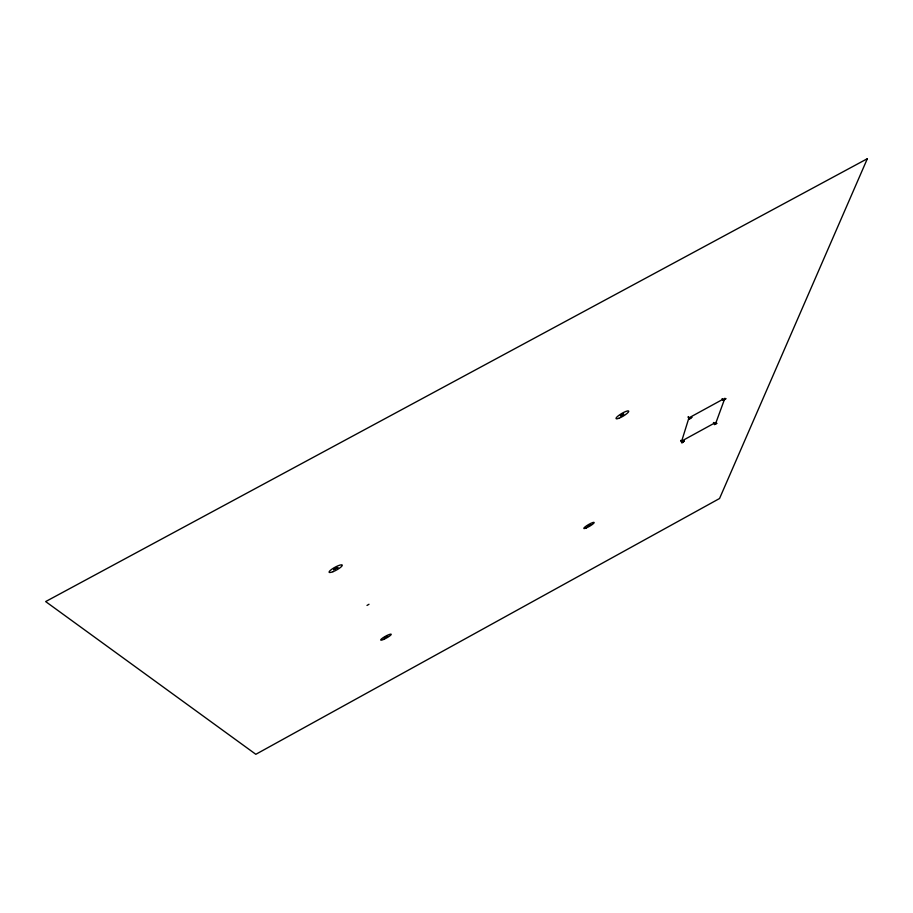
<?xml version="1.0" encoding="UTF-8"?>
<svg xmlns="http://www.w3.org/2000/svg" width="913" height="913" viewBox="0 0 913 913"><rect width="100%" height="100%" fill="white"/><g stroke="black" fill="none" stroke-linecap="round" stroke-linejoin="round"><path stroke-width="1.37" d="M681.931 442.771L684.259 441.127L681.931 442.771L680.79 440.876M689.349 419.067L691.792 417.332L689.349 419.067L688.105 417.23M714.559 424.534L716.751 423.335L714.559 424.534L713.464 422.502M723.324 400.487L725.789 398.741L723.324 400.487L722.057 398.661M724.899 398.216L716.134 422.194L681.703 441.047L688.916 417.892L723.655 398.89M369 604.258L367.003 605.445M688.299 416.602L689.498 418.588M680.972 440.306L682.068 442.337M333.61 569.666L337.787 567.532L333.61 569.666M384.327 637.959L387.648 636.235L384.327 637.959M867.35 158.702L719.547 498.509L255.834 754.298L45.65 601.576L867.35 158.702M620.463 415.769C624.287 416.088 625.302 411.227 620.463 415.769M587.447 526.208L590.654 524.541L587.447 526.208M586.26 527.954A5.935 0.993 -30.1 0 0 594.18 522.613A5.935 0.993 -30.1 0 0 586.614 525.762A5.935 0.993 -30.1 0 0 586.26 527.954M332.983 571.709A7.498 1.586 -28.7 0 0 342.272 565.09A7.498 1.586 -28.7 0 0 331.807 569.221A7.498 1.586 -28.7 0 0 332.983 571.709M618.866 418.291A7.372 1.518 -30.7 0 0 628.76 411.386A7.372 1.518 -30.7 0 0 619.539 414.879A7.372 1.518 -30.7 0 0 618.866 418.291M383.688 639.408A6.003 1.016 -28.9 0 0 391.232 634.261A6.003 1.016 -28.9 0 0 382.992 637.776A6.003 1.016 -28.9 0 0 383.688 639.408"/></g></svg>
